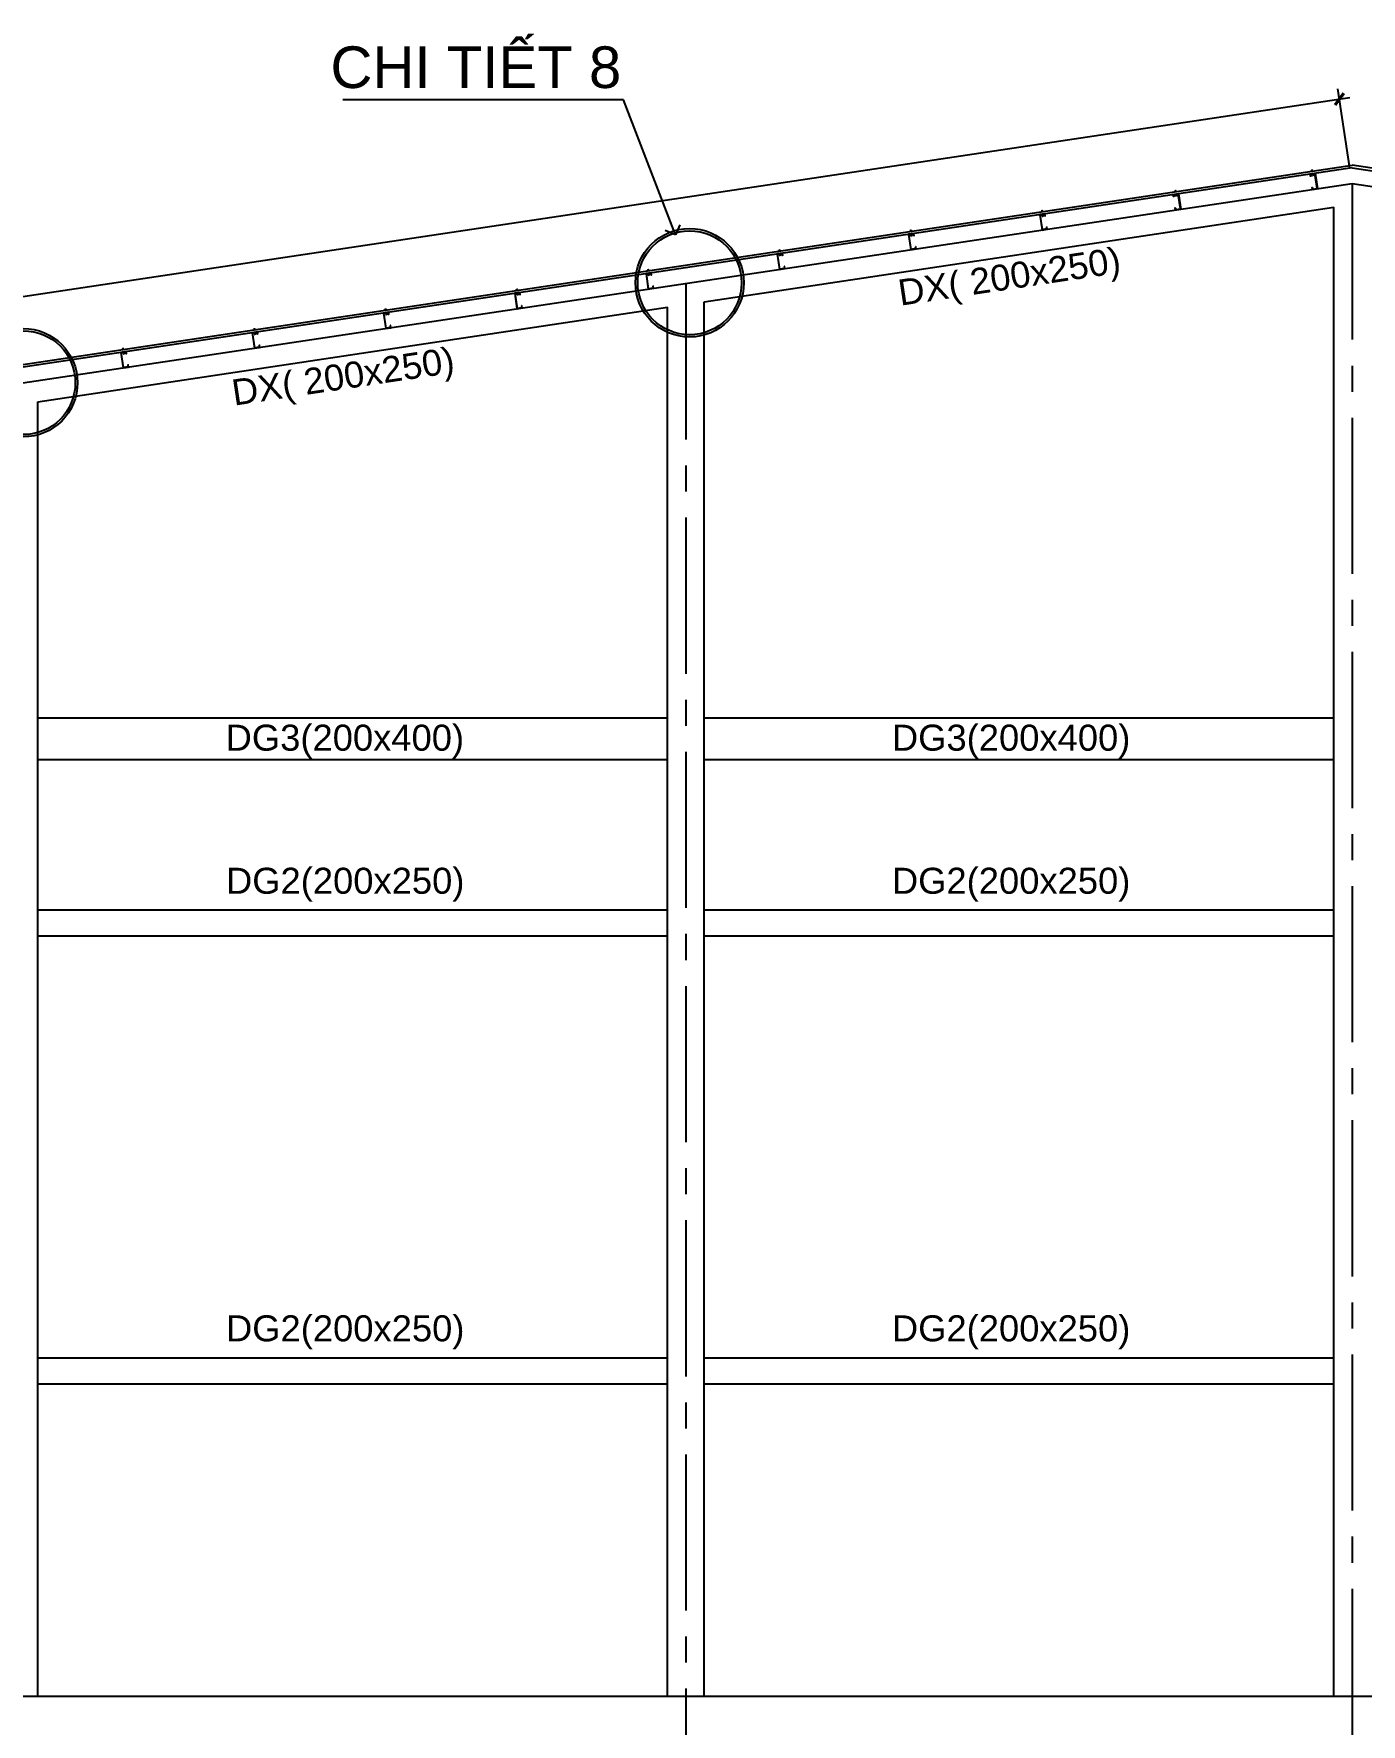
# Model space of a CAD drawing. Header units: inches. Extents: x 651127 to 1529722, y 768575 to 1021311.
# Drawn here: x 1026610 to 1039360, y 843727 to 859967 of the extents above; entities that cross this region are included whole.
import ezdxf
from ezdxf.enums import TextEntityAlignment as Align

# ---------------------------------------------------------------- set-up
doc = ezdxf.new("R2010")
doc.units = ezdxf.units.IN
doc.header["$LTSCALE"] = 1000
doc.header["$MEASUREMENT"] = 0
doc.linetypes.add('CENTER2', pattern=[1.125, 0.75, -0.125, 0.125, -0.125])
doc.layers.get('DEFPOINTS').update_dxf_attribs({"color": 8, "lineweight": 9})
for name, color, linetype in [('DWGshare.com_10', 7, 'Continuous'), ('DWGshare.com_19', 136, 'Continuous'), ('DWGshare.com_2', 147, 'Continuous'), ('DWGshare.com_3', 7, 'Continuous'), ('DWGshare.com_32', 253, 'Continuous'), ('DWGshare.com_33', 9, 'Continuous'), ('DWGshare.com_34', 1, 'Continuous'), ('DWGshare.com_35', 9, 'Continuous'), ('DWGshare.com_4', 8, 'CENTER2')]:
    doc.layers.add(name, color=color, linetype=linetype)
doc.styles.add('DWGshare.com_14', font='romans.shx', dxfattribs={"width": 0.8})
doc.styles.add('DWGshare.com_4', font='romans.shx', dxfattribs={"width": 0.8})
doc.styles.add('DWGshare.com_6', font='VHELVEN.TTF')
doc.dimstyles.new('DWGshare.com_1', dxfattribs={"dimscale": 100, "dimtxt": 2.5, "dimasz": 1, "dimexe": 1, "dimexo": 1.5, "dimgap": 1, "dimtad": 1, "dimdec": 0, "dimzin": 0, "dimdsep": 46, "dimtxsty": 'DWGshare.com_4', "dimblk": 'DWGshare.com_1', "dimcen": 1.5, "dimdle": 1, "dimclrd": 256, "dimclre": 256, "dimclrt": 7, "dimadec": 0, "dimazin": 0, "dimtfac": 1, "dimtdec": 0, "dimtix": 1, "dimtmove": 2, "dimatfit": 3, "dimfxl": 1, "dimtolj": 1, "dimtzin": 0, "dimarcsym": 0})
doc.dimstyles.new('DWGshare.com_10', dxfattribs={"dimscale": 100, "dimtxt": 2.5, "dimasz": 1.5, "dimexe": 1.5, "dimexo": 1.5, "dimgap": 1, "dimtad": 1, "dimdec": 0, "dimzin": 0, "dimdsep": 46, "dimtxsty": 'DWGshare.com_14', "dimblk": 'DWGshare.com_1', "dimcen": 3, "dimdle": 1.5, "dimclrd": 252, "dimclre": 252, "dimclrt": 7, "dimadec": 0, "dimazin": 0, "dimtfac": 1, "dimtdec": 0, "dimtix": 1, "dimtmove": 2, "dimatfit": 3, "dimldrblk": 'DWGshare.com_13', "dimfxl": 1, "dimtolj": 1, "dimtzin": 0, "dimlwd": -1, "dimlwe": -1, "dimarcsym": 0})

# ---------------------------------------------------------------- blocks, each defined once
blk = doc.blocks.new('DWGshare.com_1')
at = {"color": 0, "linetype": 'ByBlock', "const_width": 0.3}
blk.add_lwpolyline([(-0.5, -0.5), (0.5, 0.5)], dxfattribs=at)
blk = doc.blocks.new('*D1250')
at = {"layer": 'DEFPOINTS', "color": 0, "transparency": 16777216}
for p in [(1039151, 859340), (1039273, 858529), (1007273, 853729)]:
    blk.add_point(p, dxfattribs=at)
at = {"layer": 'DWGshare.com_2', "lineweight": -2, "transparency": 16777216}
for p, q in [((1039250, 858677), (1039136, 859439)), ((1007052, 854525), (1039250, 859355)), ((1007250, 853877), (1007136, 854639))]:
    blk.add_line(p, q, dxfattribs=at)
at = {"layer": 'DWGshare.com_2', "lineweight": -2, "transparency": 16777216, "xscale": 100, "yscale": 100, "zscale": 100}
for p, rotation in [((1039151, 859340), 8.530765609948126), ((1007151, 854540), 188.5307656099481)]:
    blk.add_blockref('DWGshare.com_1', p, dxfattribs=dict(at, rotation=rotation))
at = {"layer": 'DWGshare.com_2', "color": 7, "transparency": 16777216, "insert": (1023117, 857162), "char_height": 250, "attachment_point": 5, "rotation": 8.5308, "style": 'DWGshare.com_4'}
blk.add_mtext('\\A1;32358', dxfattribs=at)
blk = doc.blocks.new('DWGshare.com_13')
at = {"color": 0, "linetype": 'ByBlock', "lineweight": -2}
for p, q in [((0, 0), (-1, 0)), ((-0.5, 0.5), (0, 0)), ((0, 0), (-0.5, -0.5))]:
    blk.add_line(p, q, dxfattribs=at)

msp = doc.modelspace()

# ---------------------------------------------------------------- linework, layer by layer
at = {"layer": 'DWGshare.com_3'}
for p, q in [((1007272.5, 853728.9), (1039272.5, 858528.9)), ((1039272.5, 858528.9), (1071272.5, 853728.9)), ((1033047.5, 857392.9), (1039097.5, 858300.4)), ((1039097.5, 843996.9), (1039097.5, 858300.4)), ((1026647.5, 856432.9), (1032697.5, 857340.4)), ((1032697.5, 843996.9), (1032697.5, 857340.4)), ((1033047.5, 843996.9), (1033047.5, 857392.9)), ((1026647.5, 843996.9), (1026647.5, 856432.9)), ((1026647.5, 853396.9), (1032697.5, 853396.9)), ((1033047.5, 853396.9), (1039097.5, 853396.9)), ((1026647.5, 852996.9), (1032697.5, 852996.9)), ((1033047.5, 852996.9), (1039097.5, 852996.9)), ((1032697.5, 851546.9), (1026647.5, 851546.9)), ((1039097.5, 851546.9), (1033047.5, 851546.9)), ((1032697.5, 851296.9), (1026647.5, 851296.9)), ((1039097.5, 851296.9), (1033047.5, 851296.9)), ((1026647.5, 847246.9), (1032697.5, 847246.9)), ((1033047.5, 847246.9), (1039097.5, 847246.9)), ((1026647.5, 846996.9), (1032697.5, 846996.9)), ((1033047.5, 846996.9), (1039097.5, 846996.9))]:
    msp.add_line(p, q, dxfattribs=at)
at = {"layer": 'DWGshare.com_32', "ltscale": 0.9}
for points in [[(1038891.3, 858492), (1038893.8, 858475.2), (1038937.3, 858481.7), (1038915.9, 858624.1), (1038872.4, 858617.6), (1038875, 858600.7), (1038872, 858600.3), (1038869, 858620.1), (1038918.5, 858627.5), (1038940.7, 858479.2), (1038891.3, 858471.7), (1038888.3, 858491.5)], [(1037577.7, 858294.9), (1037580.3, 858278.1), (1037623.8, 858284.7), (1037602.4, 858427.1), (1037558.9, 858420.5), (1037561.4, 858403.7), (1037558.5, 858403.3), (1037555.5, 858423.1), (1037604.9, 858430.5), (1037627.2, 858282.1), (1037577.7, 858274.7), (1037574.8, 858294.5)], [(1036338.8, 858109.1), (1036341.4, 858092.3), (1036297.8, 858085.8), (1036276.5, 858228.2), (1036320, 858234.7), (1036322.5, 858217.9), (1036325.5, 858218.3), (1036322.5, 858238.1), (1036273.1, 858230.7), (1036295.3, 858082.3), (1036344.8, 858089.8), (1036341.8, 858109.5)], [(1035077.9, 857920), (1035080.5, 857903.2), (1035036.9, 857896.6), (1035015.6, 858039), (1035059.1, 858045.6), (1035061.6, 858028.7), (1035064.6, 858029.2), (1035061.6, 858049), (1035012.2, 858041.6), (1035034.4, 857893.2), (1035083.9, 857900.6), (1035080.9, 857920.4)], [(1033817, 857730.8), (1033819.6, 857714), (1033776.1, 857707.5), (1033754.7, 857849.9), (1033798.2, 857856.4), (1033800.7, 857839.6), (1033803.7, 857840.1), (1033800.7, 857859.8), (1033751.3, 857852.4), (1033773.5, 857704.1), (1033823, 857711.5), (1033820, 857731.3)], [(1032556.1, 857541.7), (1032558.7, 857524.9), (1032515.2, 857518.4), (1032493.8, 857660.8), (1032537.3, 857667.3), (1032539.8, 857650.5), (1032542.8, 857650.9), (1032539.8, 857670.7), (1032490.4, 857663.3), (1032512.6, 857514.9), (1032562.1, 857522.4), (1032559.1, 857542.1)], [(1031295.3, 857352.6), (1031297.8, 857335.8), (1031254.3, 857329.2), (1031232.9, 857471.6), (1031276.4, 857478.2), (1031278.9, 857461.3), (1031281.9, 857461.8), (1031278.9, 857481.6), (1031229.5, 857474.2), (1031251.7, 857325.8), (1031301.2, 857333.2), (1031298.2, 857353)], [(1030034.4, 857163.4), (1030036.9, 857146.6), (1029993.4, 857140.1), (1029972, 857282.5), (1030015.5, 857289), (1030018, 857272.2), (1030021, 857272.7), (1030018, 857292.4), (1029968.6, 857285), (1029990.8, 857136.7), (1030040.3, 857144.1), (1030037.3, 857163.9)], [(1028773.5, 856974.3), (1028776, 856957.5), (1028732.5, 856951), (1028711.1, 857093.4), (1028754.6, 857099.9), (1028757.1, 857083.1), (1028760.1, 857083.5), (1028757.1, 857103.3), (1028707.7, 857095.9), (1028730, 856947.5), (1028779.4, 856955), (1028776.4, 856974.7)], [(1027512.6, 856785.2), (1027515.1, 856768.3), (1027471.6, 856761.8), (1027450.2, 856904.2), (1027493.7, 856910.8), (1027496.3, 856893.9), (1027499.2, 856894.4), (1027496.3, 856914.2), (1027446.8, 856906.8), (1027469.1, 856758.4), (1027518.5, 856765.8), (1027515.5, 856785.6)]]:
    msp.add_lwpolyline(points, close=True, dxfattribs=at)
at = {"layer": 'DWGshare.com_33', "color": 1}
msp.add_line((1003533.1, 843996.9), (1072633.8, 843996.9), dxfattribs=at)
at = {"layer": 'DWGshare.com_33', "color": 5}
for points in [[(1039272.5, 858680.6), (1007143.9, 853861.3), (1007140.2, 853886), (1039272.5, 858705.9)], [(1039272.5, 858680.6), (1071401.1, 853861.3), (1071404.8, 853886), (1039272.5, 858705.9)]]:
    msp.add_lwpolyline(points, dxfattribs=at)
at = {"layer": 'DWGshare.com_34', "ltscale": 100}
for centre, radius in [((1032909.4, 857575.4), 520.9), ((1032909.4, 857575.4), 499.1), ((1026509.4, 856615.4), 520.9), ((1026509.4, 856615.4), 499.1)]:
    msp.add_circle(centre, radius, dxfattribs=at)
at = {"layer": 'DWGshare.com_35'}
for p, q in [((1038896.9, 858650.6), (1038882.9, 858648.5)), ((1038883, 858647.7), (1038882.9, 858648.5)), ((1038883.7, 858648.6), (1038883, 858653.3)), ((1038897, 858649.8), (1038883, 858647.7)), ((1038884.5, 858654.2), (1038893.7, 858655.6)), ((1038895.4, 858649.3), (1038884.7, 858647.7)), ((1038884.7, 858648), (1038884.7, 858647.7)), ((1038886.3, 858653.8), (1038887, 858649.1)), ((1038898.7, 858621), (1038890.1, 858618.1)), ((1038890.1, 858620.1), (1038890.5, 858619.7)), ((1038890.1, 858618.1), (1038890.7, 858618.9)), ((1038890.1, 858618.1), (1038890.9, 858617.5)), ((1038899, 858618.8), (1038890.4, 858615.9)), ((1038890.4, 858615.9), (1038891, 858616.7)), ((1038890.4, 858615.9), (1038891.2, 858615.3)), ((1038890.5, 858619.7), (1038890.7, 858618.9)), ((1038896.2, 858621), (1038890.7, 858618.9)), ((1038898.1, 858620.2), (1038890.9, 858617.5)), ((1038890.9, 858617.5), (1038891, 858616.7)), ((1038898.2, 858619.4), (1038891, 858616.7)), ((1038898.4, 858618), (1038891.2, 858615.3)), ((1038891.2, 858615.3), (1038892.6, 858606.3)), ((1038892.1, 858654.6), (1038892.8, 858650)), ((1038895.3, 858649.6), (1038895.4, 858649.3)), ((1038895.4, 858655.1), (1038896.1, 858650.5)), ((1038896.9, 858650.6), (1038897, 858649.8)), ((1038897.5, 858616), (1038896.9, 858603.1)), ((1038897.5, 858616), (1038898.6, 858616.9)), ((1038899.1, 858616.5), (1038897.5, 858616)), ((1038897.5, 858616), (1038898.7, 858616.1)), ((1038897.5, 858616), (1038898.8, 858607.2)), ((1038898.7, 858621), (1038898.1, 858620.2)), ((1038898.1, 858620.2), (1038898.2, 858619.4)), ((1038899, 858618.8), (1038898.2, 858619.4)), ((1038898.7, 858621), (1038898.3, 858621.3)), ((1038899, 858618.8), (1038898.4, 858618)), ((1038898.4, 858618), (1038898.6, 858616.9)), ((1038899.1, 858616.5), (1038898.6, 858616.9)), ((1038899.1, 858616.5), (1038898.7, 858616.1)), ((1038898.7, 858616.1), (1038900, 858607.4)), ((1037570.1, 858451.6), (1037569.4, 858456.2)), ((1037583.3, 858453.5), (1037569.4, 858451.4)), ((1037569.5, 858450.7), (1037569.4, 858451.4)), ((1037583.4, 858452.8), (1037569.5, 858450.7)), ((1037571, 858457.2), (1037580.1, 858458.5)), ((1037571.1, 858450.9), (1037571.2, 858450.7)), ((1037581.9, 858452.3), (1037571.2, 858450.7)), ((1037572.7, 858456.7), (1037573.4, 858452)), ((1037578.6, 858457.6), (1037579.3, 858452.9)), ((1037581.8, 858452.5), (1037581.9, 858452.3)), ((1037581.9, 858458.1), (1037582.6, 858453.4)), ((1037583.3, 858453.5), (1037583.4, 858452.8)), ((1038892.6, 858606.3), (1038896.9, 858603.1)), ((1038900, 858607.4), (1038896.9, 858603.1)), ((1038898.8, 858607.2), (1038896.9, 858603.1)), ((1038900, 858607.4), (1038898.8, 858607.2)), ((1037585.2, 858424), (1037576.5, 858421.1)), ((1037576.5, 858423), (1037577, 858422.7)), ((1037576.5, 858421.1), (1037577.1, 858421.9)), ((1037576.5, 858421.1), (1037577.3, 858420.5)), ((1037585.5, 858421.8), (1037576.9, 858418.8)), ((1037576.9, 858418.8), (1037577.5, 858419.7)), ((1037576.9, 858418.8), (1037577.7, 858418.2)), ((1037577, 858422.7), (1037577.1, 858421.9)), ((1037582.6, 858423.9), (1037577.1, 858421.9)), ((1037584.6, 858423.2), (1037577.3, 858420.5)), ((1037577.3, 858420.5), (1037577.5, 858419.7)), ((1037584.7, 858422.4), (1037577.5, 858419.7)), ((1037584.9, 858420.9), (1037577.7, 858418.2)), ((1037577.7, 858418.2), (1037579, 858409.2)), ((1037579, 858409.2), (1037583.3, 858406.1)), ((1037584, 858419), (1037583.3, 858406.1)), ((1037586.5, 858410.4), (1037583.3, 858406.1)), ((1037585.3, 858410.2), (1037583.3, 858406.1)), ((1037584, 858419), (1037585.1, 858419.9)), ((1037585.6, 858419.5), (1037584, 858419)), ((1037584, 858419), (1037585.3, 858410.2)), ((1037584, 858419), (1037585.2, 858419)), ((1037585.2, 858424), (1037584.6, 858423.2)), ((1037584.6, 858423.2), (1037584.7, 858422.4)), ((1037585.5, 858421.8), (1037584.7, 858422.4)), ((1037585.2, 858424), (1037584.8, 858424.3)), ((1037585.5, 858421.8), (1037584.9, 858420.9)), ((1037584.9, 858420.9), (1037585.1, 858419.9)), ((1037585.6, 858419.5), (1037585.1, 858419.9)), ((1037585.6, 858419.5), (1037585.2, 858419)), ((1037585.2, 858419), (1037586.5, 858410.4)), ((1037586.5, 858410.4), (1037585.3, 858410.2)), ((1036287.7, 858259.2), (1036287, 858263.9)), ((1036300.9, 858261.2), (1036287, 858259.1)), ((1036287.1, 858258.3), (1036287, 858259.1)), ((1036301, 858260.4), (1036287.1, 858258.3)), ((1036288.5, 858264.8), (1036297.7, 858266.2)), ((1036299.4, 858259.9), (1036288.7, 858258.3)), ((1036288.7, 858258.6), (1036288.7, 858258.3)), ((1036290.3, 858264.4), (1036291, 858259.7)), ((1036302.8, 858231.6), (1036294.1, 858228.7)), ((1036294.1, 858230.7), (1036294.6, 858230.3)), ((1036294.1, 858228.7), (1036294.7, 858229.5)), ((1036294.1, 858228.7), (1036294.9, 858228.1)), ((1036303.1, 858229.4), (1036294.4, 858226.5)), ((1036294.4, 858226.5), (1036295, 858227.3)), ((1036294.4, 858226.5), (1036295.2, 858225.9)), ((1036294.6, 858230.3), (1036294.7, 858229.5)), ((1036300.2, 858231.6), (1036294.7, 858229.5)), ((1036302.2, 858230.8), (1036294.9, 858228.1)), ((1036294.9, 858228.1), (1036295, 858227.3)), ((1036302.3, 858230), (1036295, 858227.3)), ((1036302.5, 858228.6), (1036295.2, 858225.9)), ((1036295.2, 858225.9), (1036296.6, 858216.9)), ((1036296.2, 858265.2), (1036296.9, 858260.6)), ((1036296.6, 858216.9), (1036300.9, 858213.7)), ((1036299.4, 858260.2), (1036299.4, 858259.9)), ((1036299.5, 858265.7), (1036300.2, 858261.1)), ((1036300.9, 858261.2), (1036301, 858260.4)), ((1036301.5, 858226.6), (1036300.9, 858213.7)), ((1036304.1, 858218), (1036300.9, 858213.7)), ((1036302.9, 858217.8), (1036300.9, 858213.7)), ((1036301.5, 858226.6), (1036302.6, 858227.5)), ((1036303.1, 858227.2), (1036301.5, 858226.6)), ((1036301.5, 858226.6), (1036302.8, 858226.7)), ((1036301.5, 858226.6), (1036302.9, 858217.8)), ((1036302.8, 858231.6), (1036302.2, 858230.8)), ((1036302.2, 858230.8), (1036302.3, 858230)), ((1036303.1, 858229.4), (1036302.3, 858230)), ((1036302.8, 858231.6), (1036302.4, 858231.9)), ((1036303.1, 858229.4), (1036302.5, 858228.6)), ((1036302.5, 858228.6), (1036302.6, 858227.5)), ((1036303.1, 858227.2), (1036302.6, 858227.5)), ((1036303.1, 858227.2), (1036302.8, 858226.7)), ((1036302.8, 858226.7), (1036304.1, 858218)), ((1036304.1, 858218), (1036302.9, 858217.8)), ((1035026.8, 858070.1), (1035026.1, 858074.7)), ((1035040, 858072), (1035026.1, 858069.9)), ((1035026.2, 858069.2), (1035026.1, 858069.9)), ((1035040.1, 858071.3), (1035026.2, 858069.2)), ((1035027.7, 858075.7), (1035036.8, 858077)), ((1035038.5, 858070.8), (1035027.8, 858069.2)), ((1035027.8, 858069.4), (1035027.8, 858069.2)), ((1035029.4, 858075.2), (1035030.1, 858070.5)), ((1035041.9, 858042.5), (1035033.2, 858039.6)), ((1035033.2, 858041.5), (1035033.7, 858041.2)), ((1035033.2, 858039.6), (1035033.8, 858040.4)), ((1035033.2, 858039.6), (1035034, 858039)), ((1035042.2, 858040.3), (1035033.5, 858037.3)), ((1035033.5, 858037.3), (1035034.1, 858038.2)), ((1035033.5, 858037.3), (1035034.4, 858036.7)), ((1035033.7, 858041.2), (1035033.8, 858040.4)), ((1035039.3, 858042.4), (1035033.8, 858040.4)), ((1035041.3, 858041.7), (1035034, 858039)), ((1035034, 858039), (1035034.1, 858038.2)), ((1035041.4, 858040.9), (1035034.1, 858038.2)), ((1035041.6, 858039.4), (1035034.4, 858036.7)), ((1035034.4, 858036.7), (1035035.7, 858027.7)), ((1035035.3, 858076.1), (1035036, 858071.4)), ((1035035.7, 858027.7), (1035040, 858024.6)), ((1035038.5, 858071), (1035038.5, 858070.8)), ((1035038.6, 858076.6), (1035039.3, 858071.9)), ((1035040, 858072), (1035040.1, 858071.3)), ((1035040.7, 858037.5), (1035040, 858024.6)), ((1035043.2, 858028.9), (1035040, 858024.6)), ((1035042, 858028.7), (1035040, 858024.6)), ((1035040.7, 858037.5), (1035041.7, 858038.4)), ((1035042.2, 858038), (1035040.7, 858037.5)), ((1035040.7, 858037.5), (1035042, 858028.7)), ((1035040.7, 858037.5), (1035041.9, 858037.5)), ((1035041.9, 858042.5), (1035041.3, 858041.7)), ((1035041.3, 858041.7), (1035041.4, 858040.9)), ((1035042.2, 858040.3), (1035041.4, 858040.9)), ((1035041.9, 858042.5), (1035041.5, 858042.8)), ((1035042.2, 858040.3), (1035041.6, 858039.4)), ((1035041.6, 858039.4), (1035041.7, 858038.4)), ((1035042.2, 858038), (1035041.7, 858038.4)), ((1035042.2, 858038), (1035041.9, 858037.5)), ((1035041.9, 858037.5), (1035043.2, 858028.9)), ((1035043.2, 858028.9), (1035042, 858028.7)), ((1033765.9, 857880.9), (1033765.2, 857885.6)), ((1033779.1, 857882.9), (1033765.2, 857880.8)), ((1033765.3, 857880.1), (1033765.2, 857880.8)), ((1033779.2, 857882.2), (1033765.3, 857880.1)), ((1033766.8, 857886.5), (1033775.9, 857887.9)), ((1033777.6, 857881.7), (1033766.9, 857880.1)), ((1033766.9, 857880.3), (1033766.9, 857880.1)), ((1033768.5, 857886.1), (1033769.2, 857881.4)), ((1033781, 857853.3), (1033772.3, 857850.4)), ((1033772.3, 857852.4), (1033772.8, 857852)), ((1033772.3, 857850.4), (1033772.9, 857851.2)), ((1033772.3, 857850.4), (1033773.1, 857849.8)), ((1033781.3, 857851.1), (1033772.6, 857848.2)), ((1033772.6, 857848.2), (1033773.2, 857849)), ((1033772.6, 857848.2), (1033773.5, 857847.6)), ((1033772.8, 857852), (1033772.9, 857851.2)), ((1033778.4, 857853.3), (1033772.9, 857851.2)), ((1033780.4, 857852.5), (1033773.1, 857849.8)), ((1033773.1, 857849.8), (1033773.2, 857849)), ((1033780.5, 857851.7), (1033773.2, 857849)), ((1033780.7, 857850.3), (1033773.5, 857847.6)), ((1033773.5, 857847.6), (1033774.8, 857838.6)), ((1033774.4, 857887), (1033775.1, 857882.3)), ((1033774.8, 857838.6), (1033779.1, 857835.4)), ((1033777.6, 857881.9), (1033777.6, 857881.7)), ((1033777.7, 857887.5), (1033778.4, 857882.8)), ((1033779.1, 857882.9), (1033779.2, 857882.2)), ((1033779.8, 857848.3), (1033779.1, 857835.4)), ((1033782.3, 857839.7), (1033779.1, 857835.4)), ((1033781.1, 857839.6), (1033779.1, 857835.4)), ((1033779.8, 857848.3), (1033780.9, 857849.2)), ((1033781.3, 857848.9), (1033779.8, 857848.3)), ((1033779.8, 857848.3), (1033781, 857848.4)), ((1033779.8, 857848.3), (1033781.1, 857839.6)), ((1033781, 857853.3), (1033780.4, 857852.5)), ((1033780.4, 857852.5), (1033780.5, 857851.7)), ((1033781.3, 857851.1), (1033780.5, 857851.7)), ((1033781, 857853.3), (1033780.6, 857853.6)), ((1033781.3, 857851.1), (1033780.7, 857850.3)), ((1033780.7, 857850.3), (1033780.9, 857849.2)), ((1033781.3, 857848.9), (1033780.9, 857849.2)), ((1033781.3, 857848.9), (1033781, 857848.4)), ((1033781, 857848.4), (1033782.3, 857839.7)), ((1033782.3, 857839.7), (1033781.1, 857839.6)), ((1032505, 857691.8), (1032504.3, 857696.5)), ((1032518.2, 857693.8), (1032504.3, 857691.7)), ((1032504.4, 857690.9), (1032504.3, 857691.7)), ((1032518.3, 857693), (1032504.4, 857690.9)), ((1032505.9, 857697.4), (1032515, 857698.8)), ((1032506, 857691.2), (1032506.1, 857690.9)), ((1032516.7, 857692.5), (1032506.1, 857690.9)), ((1032507.6, 857697), (1032508.3, 857692.3)), ((1032520.1, 857664.2), (1032511.4, 857661.3)), ((1032511.4, 857663.3), (1032511.9, 857662.9)), ((1032511.4, 857661.3), (1032512, 857662.1)), ((1032511.4, 857661.3), (1032512.2, 857660.7)), ((1032520.4, 857662), (1032511.7, 857659.1)), ((1032511.7, 857659.1), (1032512.4, 857659.9)), ((1032511.7, 857659.1), (1032512.6, 857658.5)), ((1032511.9, 857662.9), (1032512, 857662.1)), ((1032517.5, 857664.2), (1032512, 857662.1)), ((1032519.5, 857663.4), (1032512.2, 857660.7)), ((1032512.2, 857660.7), (1032512.4, 857659.9)), ((1032519.6, 857662.6), (1032512.4, 857659.9)), ((1032519.8, 857661.2), (1032512.6, 857658.5)), ((1032512.6, 857658.5), (1032513.9, 857649.5)), ((1032513.5, 857697.8), (1032514.2, 857693.2)), ((1032513.9, 857649.5), (1032518.2, 857646.3)), ((1032516.7, 857692.8), (1032516.7, 857692.5)), ((1032516.8, 857698.3), (1032517.5, 857693.7)), ((1032518.2, 857693.8), (1032518.3, 857693)), ((1032518.9, 857659.2), (1032518.2, 857646.3)), ((1032521.4, 857650.6), (1032518.2, 857646.3)), ((1032520.2, 857650.4), (1032518.2, 857646.3)), ((1032518.9, 857659.2), (1032520, 857660.1)), ((1032520.5, 857659.7), (1032518.9, 857659.2)), ((1032518.9, 857659.2), (1032520.1, 857659.3)), ((1032518.9, 857659.2), (1032520.2, 857650.4)), ((1032520.1, 857664.2), (1032519.5, 857663.4)), ((1032519.5, 857663.4), (1032519.6, 857662.6)), ((1032520.4, 857662), (1032519.6, 857662.6)), ((1032520.1, 857664.2), (1032519.7, 857664.5)), ((1032520.4, 857662), (1032519.8, 857661.2)), ((1032519.8, 857661.2), (1032520, 857660.1)), ((1032520.5, 857659.7), (1032520, 857660.1)), ((1032520.5, 857659.7), (1032520.1, 857659.3)), ((1032520.1, 857659.3), (1032521.4, 857650.6)), ((1032521.4, 857650.6), (1032520.2, 857650.4)), ((1031244.1, 857502.7), (1031243.4, 857507.3)), ((1031257.3, 857504.6), (1031243.4, 857502.5)), ((1031243.5, 857501.8), (1031243.4, 857502.5)), ((1031257.4, 857503.9), (1031243.5, 857501.8)), ((1031245, 857508.3), (1031254.1, 857509.6)), ((1031245.1, 857502), (1031245.2, 857501.8)), ((1031255.9, 857503.4), (1031245.2, 857501.8)), ((1031246.7, 857507.8), (1031247.4, 857503.1)), ((1031259.2, 857475.1), (1031250.5, 857472.2)), ((1031250.5, 857474.1), (1031251, 857473.8)), ((1031256.6, 857475), (1031251.1, 857473)), ((1031258.6, 857474.3), (1031251.3, 857471.6)), ((1031252.6, 857508.7), (1031253.3, 857504)), ((1031255.8, 857503.6), (1031255.9, 857503.4)), ((1031255.9, 857509.2), (1031256.6, 857504.5)), ((1031257.3, 857504.6), (1031257.4, 857503.9)), ((1031259.2, 857475.1), (1031258.6, 857474.3)), ((1031258.6, 857474.3), (1031258.7, 857473.5)), ((1031259.2, 857475.1), (1031258.8, 857475.4)), ((1029983.2, 857313.5), (1029982.5, 857318.2)), ((1029996.4, 857315.5), (1029982.5, 857313.4)), ((1029982.6, 857312.7), (1029982.5, 857313.4)), ((1029996.5, 857314.8), (1029982.6, 857312.7)), ((1029984.1, 857319.1), (1029993.2, 857320.5)), ((1029984.2, 857312.9), (1029984.3, 857312.6)), ((1029995, 857314.3), (1029984.3, 857312.6)), ((1029985.8, 857318.7), (1029986.5, 857314)), ((1029991.7, 857319.6), (1029992.4, 857314.9)), ((1029994.9, 857314.5), (1029995, 857314.3)), ((1029995, 857320.1), (1029995.7, 857315.4)), ((1029996.4, 857315.5), (1029996.5, 857314.8)), ((1031250.5, 857472.2), (1031251.1, 857473)), ((1031250.5, 857472.2), (1031251.3, 857471.6)), ((1031259.5, 857472.9), (1031250.9, 857469.9)), ((1031250.9, 857469.9), (1031251.5, 857470.8)), ((1031250.9, 857469.9), (1031251.7, 857469.3)), ((1031251, 857473.8), (1031251.1, 857473)), ((1031251.3, 857471.6), (1031251.5, 857470.8)), ((1031258.7, 857473.5), (1031251.5, 857470.8)), ((1031258.9, 857472), (1031251.7, 857469.3)), ((1031251.7, 857469.3), (1031253, 857460.3)), ((1031253, 857460.3), (1031257.3, 857457.2)), ((1031258, 857470.1), (1031257.3, 857457.2)), ((1031260.5, 857461.5), (1031257.3, 857457.2)), ((1031259.3, 857461.3), (1031257.3, 857457.2)), ((1031258, 857470.1), (1031259.1, 857471)), ((1031259.6, 857470.6), (1031258, 857470.1)), ((1031258, 857470.1), (1031259.3, 857461.3)), ((1031258, 857470.1), (1031259.2, 857470.1)), ((1031259.5, 857472.9), (1031258.7, 857473.5)), ((1031259.5, 857472.9), (1031258.9, 857472)), ((1031258.9, 857472), (1031259.1, 857471)), ((1031259.6, 857470.6), (1031259.1, 857471)), ((1031259.6, 857470.6), (1031259.2, 857470.1)), ((1031259.2, 857470.1), (1031260.5, 857461.5)), ((1031260.5, 857461.5), (1031259.3, 857461.3)), ((1029998.3, 857285.9), (1029989.6, 857283)), ((1029989.6, 857285), (1029990.1, 857284.6)), ((1029989.6, 857283), (1029990.2, 857283.8)), ((1029989.6, 857283), (1029990.4, 857282.4)), ((1029998.6, 857283.7), (1029990, 857280.8)), ((1029990, 857280.8), (1029990.6, 857281.6)), ((1029990, 857280.8), (1029990.8, 857280.2)), ((1029990.1, 857284.6), (1029990.2, 857283.8)), ((1029995.7, 857285.9), (1029990.2, 857283.8)), ((1029997.7, 857285.1), (1029990.4, 857282.4)), ((1029990.4, 857282.4), (1029990.6, 857281.6)), ((1029997.8, 857284.3), (1029990.6, 857281.6)), ((1029998, 857282.9), (1029990.8, 857280.2)), ((1029990.8, 857280.2), (1029992.1, 857271.2)), ((1029992.1, 857271.2), (1029996.4, 857268)), ((1029997.1, 857280.9), (1029996.4, 857268)), ((1029999.6, 857272.3), (1029996.4, 857268)), ((1029998.4, 857272.1), (1029996.4, 857268)), ((1029997.1, 857280.9), (1029998.2, 857281.8)), ((1029998.7, 857281.5), (1029997.1, 857280.9)), ((1029997.1, 857280.9), (1029998.3, 857281)), ((1029997.1, 857280.9), (1029998.4, 857272.1)), ((1029998.3, 857285.9), (1029997.7, 857285.1)), ((1029997.7, 857285.1), (1029997.8, 857284.3)), ((1029998.6, 857283.7), (1029997.8, 857284.3)), ((1029998.3, 857285.9), (1029997.9, 857286.2)), ((1029998.6, 857283.7), (1029998, 857282.9)), ((1029998, 857282.9), (1029998.2, 857281.8)), ((1029998.7, 857281.5), (1029998.2, 857281.8)), ((1029998.7, 857281.5), (1029998.3, 857281)), ((1029998.3, 857281), (1029999.6, 857272.3)), ((1029999.6, 857272.3), (1029998.4, 857272.1)), ((1028722.3, 857124.4), (1028721.6, 857129.1)), ((1028735.5, 857126.4), (1028721.6, 857124.3)), ((1028721.7, 857123.5), (1028721.6, 857124.3)), ((1028735.7, 857125.6), (1028721.7, 857123.5)), ((1028723.2, 857130), (1028732.3, 857131.4)), ((1028723.3, 857123.8), (1028723.4, 857123.5)), ((1028734.1, 857125.1), (1028723.4, 857123.5)), ((1028724.9, 857129.6), (1028725.6, 857124.9)), ((1028737.4, 857096.8), (1028728.7, 857093.9)), ((1028728.7, 857095.9), (1028729.2, 857095.5)), ((1028728.7, 857093.9), (1028729.3, 857094.7)), ((1028728.7, 857093.9), (1028729.6, 857093.3)), ((1028737.7, 857094.6), (1028729.1, 857091.7)), ((1028729.1, 857091.7), (1028729.7, 857092.5)), ((1028729.1, 857091.7), (1028729.9, 857091.1)), ((1028729.2, 857095.5), (1028729.3, 857094.7)), ((1028734.9, 857096.8), (1028729.3, 857094.7)), ((1028736.8, 857096), (1028729.6, 857093.3)), ((1028729.6, 857093.3), (1028729.7, 857092.5)), ((1028736.9, 857095.2), (1028729.7, 857092.5)), ((1028737.1, 857093.8), (1028729.9, 857091.1)), ((1028729.9, 857091.1), (1028731.2, 857082.1)), ((1028730.8, 857130.4), (1028731.5, 857125.8)), ((1028731.2, 857082.1), (1028735.5, 857078.9)), ((1028734, 857125.4), (1028734.1, 857125.1)), ((1028734.1, 857130.9), (1028734.8, 857126.3)), ((1028735.5, 857126.4), (1028735.7, 857125.6)), ((1028736.2, 857091.8), (1028735.5, 857078.9)), ((1028738.7, 857083.2), (1028735.5, 857078.9)), ((1028737.5, 857083), (1028735.5, 857078.9)), ((1028736.2, 857091.8), (1028737.3, 857092.7)), ((1028737.8, 857092.3), (1028736.2, 857091.8)), ((1028736.2, 857091.8), (1028737.4, 857091.9)), ((1028736.2, 857091.8), (1028737.5, 857083)), ((1028737.4, 857096.8), (1028736.8, 857096)), ((1028736.8, 857096), (1028736.9, 857095.2)), ((1028737.7, 857094.6), (1028736.9, 857095.2)), ((1028737.4, 857096.8), (1028737, 857097.1)), ((1028737.7, 857094.6), (1028737.1, 857093.8)), ((1028737.1, 857093.8), (1028737.3, 857092.7)), ((1028737.8, 857092.3), (1028737.3, 857092.7)), ((1028737.8, 857092.3), (1028737.4, 857091.9)), ((1028737.4, 857091.9), (1028738.7, 857083.2)), ((1028738.7, 857083.2), (1028737.5, 857083)), ((1027461.4, 856935.2), (1027460.7, 856939.9)), ((1027474.6, 856937.2), (1027460.7, 856935.1)), ((1027460.8, 856934.4), (1027460.7, 856935.1)), ((1027474.8, 856936.5), (1027460.8, 856934.4)), ((1027462.3, 856940.9), (1027471.4, 856942.2)), ((1027462.4, 856934.6), (1027462.5, 856934.4)), ((1027473.2, 856936), (1027462.5, 856934.4)), ((1027464, 856940.4), (1027464.8, 856935.7)), ((1027476.5, 856907.7), (1027467.8, 856904.8)), ((1027467.8, 856904.8), (1027468.4, 856905.6)), ((1027467.8, 856904.8), (1027468.7, 856904.2)), ((1027467.9, 856906.7), (1027468.3, 856906.4)), ((1027476.8, 856905.5), (1027468.2, 856902.5)), ((1027468.2, 856902.5), (1027468.8, 856903.4)), ((1027468.2, 856902.5), (1027469, 856901.9)), ((1027468.3, 856906.4), (1027468.4, 856905.6)), ((1027474, 856907.6), (1027468.4, 856905.6)), ((1027475.9, 856906.9), (1027468.7, 856904.2)), ((1027468.7, 856904.2), (1027468.8, 856903.4)), ((1027476, 856906.1), (1027468.8, 856903.4)), ((1027476.2, 856904.6), (1027469, 856901.9)), ((1027469, 856901.9), (1027470.3, 856892.9)), ((1027469.9, 856941.3), (1027470.6, 856936.6)), ((1027470.3, 856892.9), (1027474.6, 856889.8)), ((1027473.1, 856936.2), (1027473.2, 856936)), ((1027473.2, 856941.8), (1027473.9, 856937.1)), ((1027474.6, 856937.2), (1027474.8, 856936.5)), ((1027475.3, 856902.7), (1027474.6, 856889.8)), ((1027477.8, 856894.1), (1027474.6, 856889.8)), ((1027476.6, 856893.9), (1027474.6, 856889.8)), ((1027475.3, 856902.7), (1027476.4, 856903.6)), ((1027476.9, 856903.2), (1027475.3, 856902.7)), ((1027475.3, 856902.7), (1027476.6, 856893.9)), ((1027475.3, 856902.7), (1027476.5, 856902.7)), ((1027476.5, 856907.7), (1027475.9, 856906.9)), ((1027475.9, 856906.9), (1027476, 856906.1)), ((1027476.8, 856905.5), (1027476, 856906.1)), ((1027476.5, 856907.7), (1027476.1, 856908)), ((1027476.8, 856905.5), (1027476.2, 856904.6)), ((1027476.2, 856904.6), (1027476.4, 856903.6)), ((1027476.9, 856903.2), (1027476.4, 856903.6)), ((1027476.9, 856903.2), (1027476.5, 856902.7)), ((1027476.5, 856902.7), (1027477.8, 856894.1)), ((1027477.8, 856894.1), (1027476.6, 856893.9))]:
    msp.add_line(p, q, dxfattribs=at)
for centre, radius, start, end in [((1038884.9, 858651.9), 2.34, 53.04127, 144.02026), ((1038886.2, 858654.4), 2.703e-13, 312.87686, 306.74398), ((1038890.1, 858648.4), 6.58, 71.85233, 125.20921), ((1038894, 858653.2), 2.34, 53.04127, 144.02026), ((1037571.3, 858454.8), 2.34, 53.04127, 144.02026), ((1037572.6, 858457.4), 2.703e-13, 312.87686, 306.74398), ((1037576.5, 858451.3), 6.58, 71.85233, 125.20921), ((1037580.5, 858456.2), 2.34, 53.04127, 144.02026), ((1036288.9, 858262.5), 2.34, 53.04127, 144.02026), ((1036290.2, 858265), 2.703e-13, 312.87686, 306.74398), ((1036294.1, 858259), 6.58, 71.85233, 125.20921), ((1036298.1, 858263.9), 2.34, 53.04127, 144.02026), ((1035028, 858073.3), 2.34, 53.04127, 144.02026), ((1035029.3, 858075.9), 2.703e-13, 312.87686, 306.74398), ((1035033.2, 858069.8), 6.58, 71.85233, 125.20921), ((1035037.2, 858074.7), 2.34, 53.04127, 144.02026), ((1033767.1, 857884.2), 2.34, 53.04127, 144.02026), ((1033768.4, 857886.8), 2.703e-13, 312.87686, 306.74398), ((1033772.3, 857880.7), 6.58, 71.85233, 125.20921), ((1033776.3, 857885.6), 2.34, 53.04127, 144.02026), ((1032506.2, 857695.1), 2.34, 53.04127, 144.02026), ((1032507.5, 857697.6), 2.703e-13, 312.87686, 306.74398), ((1032511.4, 857691.6), 6.58, 71.85233, 125.20921), ((1032515.4, 857696.5), 2.34, 53.04127, 144.02026), ((1031245.3, 857505.9), 2.34, 53.04127, 144.02026), ((1031246.6, 857508.5), 2.703e-13, 312.87686, 306.74398), ((1031250.5, 857502.4), 6.58, 71.85233, 125.20921), ((1031254.5, 857507.3), 2.34, 53.04127, 144.02026), ((1029984.4, 857316.8), 2.34, 53.04127, 144.02026), ((1029985.7, 857319.4), 2.703e-13, 312.87686, 306.74398), ((1029989.6, 857313.3), 6.58, 71.85233, 125.20921), ((1029993.6, 857318.2), 2.34, 53.04127, 144.02026), ((1028723.5, 857127.7), 2.34, 53.04127, 144.02026), ((1028724.8, 857130.2), 2.703e-13, 312.87686, 306.74398), ((1028728.7, 857124.2), 6.58, 71.85233, 125.20921), ((1028732.7, 857129.1), 2.34, 53.04127, 144.02026), ((1027462.6, 856938.5), 2.34, 53.04127, 144.02026), ((1027463.9, 856941.1), 2.703e-13, 312.87686, 306.74398), ((1027467.8, 856935), 6.58, 71.85233, 125.20921), ((1027471.8, 856939.9), 2.34, 53.04127, 144.02026)]:
    msp.add_arc(centre, radius, start, end, dxfattribs=at)
for points in [[(1038897.5, 858616), (1038897.1, 858616.3), (1038895.5, 858617.3), (1038892.3, 858615.4), (1038891.8, 858612.5), (1038891.9, 858611), (1038891.9, 858610.4)], [(1037584, 858419), (1037583.5, 858419.3), (1037581.9, 858420.2), (1037578.8, 858418.4), (1037578.3, 858415.5), (1037578.4, 858414), (1037578.4, 858413.4)], [(1036301.5, 858226.6), (1036301.1, 858226.9), (1036299.5, 858227.9), (1036296.4, 858226), (1036295.8, 858223.2), (1036295.9, 858221.6), (1036296, 858221)], [(1035040.7, 858037.5), (1035040.2, 858037.8), (1035038.6, 858038.7), (1035035.5, 858036.9), (1035034.9, 858034), (1035035, 858032.5), (1035035.1, 858031.9)], [(1033779.8, 857848.3), (1033779.3, 857848.6), (1033777.7, 857849.6), (1033774.6, 857847.7), (1033774.1, 857844.9), (1033774.1, 857843.4), (1033774.2, 857842.8)], [(1032518.9, 857659.2), (1032518.4, 857659.5), (1032516.8, 857660.5), (1032513.7, 857658.6), (1032513.2, 857655.7), (1032513.3, 857654.2), (1032513.3, 857653.6)], [(1031258, 857470.1), (1031257.5, 857470.4), (1031255.9, 857471.3), (1031252.8, 857469.5), (1031252.3, 857466.6), (1031252.4, 857465.1), (1031252.4, 857464.5)], [(1029997.1, 857280.9), (1029996.6, 857281.2), (1029995, 857282.2), (1029991.9, 857280.3), (1029991.4, 857277.5), (1029991.5, 857276), (1029991.5, 857275.4)], [(1028736.2, 857091.8), (1028735.7, 857092.1), (1028734.1, 857093.1), (1028731, 857091.2), (1028730.5, 857088.3), (1028730.6, 857086.8), (1028730.6, 857086.2)], [(1027475.3, 856902.7), (1027474.8, 856903), (1027473.2, 856903.9), (1027470.1, 856902.1), (1027469.6, 856899.2), (1027469.7, 856897.7), (1027469.7, 856897.1)]]:
    msp.add_open_spline(points, degree=3, knots=[0, 0, 0, 0, 1.5231624, 5.4675409, 8.216002, 10.0138921, 10.0138921, 10.0138921, 10.0138921], dxfattribs=at)
at = {"layer": 'DWGshare.com_4', "ltscale": 2}
for p, q in [((1039272.5, 858528.9), (1039272.5, 840532.9)), ((1032872.5, 857568.9), (1032872.5, 840532.9))]:
    msp.add_line(p, q, dxfattribs=at)

# ---------------------------------------------------------------- texts
at = {"layer": 'DWGshare.com_10', "style": 'DWGshare.com_6'}
for s, height, p in [('CHI TIEÁT 8', 400, (1030856, 859704)), ('DG3(200x400)', 250, (1029597.7, 853174)), ('DG3(200x400)', 250, (1035997.7, 853174)), ('DG2(200x250)', 250, (1029601.1, 851799.5)), ('DG2(200x250)', 250, (1035997.6, 851799.5)), ('DG2(200x250)', 250, (1029601.1, 847499.5)), ('DG2(200x250)', 250, (1035997.6, 847499.5))]:
    msp.add_text(s, height=height, dxfattribs=at).set_placement(p, align=Align.MIDDLE)
for p in [(1035984.6, 857607.1), (1029584.6, 856647.1)]:
    msp.add_text('DX( 200x250)', height=250, rotation=8.53077, dxfattribs=at).set_placement(p, align=Align.MIDDLE)

# ---------------------------------------------------------------- dimensions: what is measured, and where the dimension line sits
at = {"layer": 'DWGshare.com_2'}
dim = msp.add_aligned_dim(p1=(1007272.5, 853728.9), p2=(1039272.5, 858528.9), distance=820.1, dimstyle='DWGshare.com_1', dxfattribs=at)
dim.commit()
dim.dimension.update_dxf_attribs({"geometry": '*D1250', "text_midpoint": (1023117.5, 857162.4)})

# ---------------------------------------------------------------- leaders
at = {"layer": 'DWGshare.com_19'}
msp.add_leader([(1032772.6, 858035.4), (1032274.6, 859331.5), (1029579.3, 859331.5)], dimstyle='DWGshare.com_10', override={"dimgap": 1, "dimtad": 0}, dxfattribs=at)

doc.saveas('drawing.dxf')
